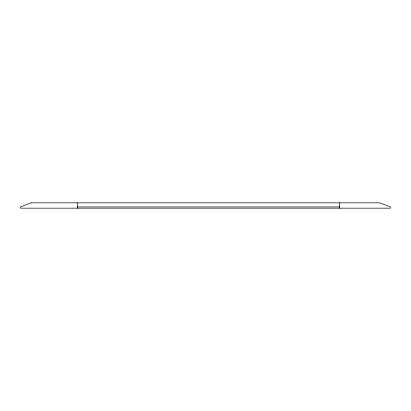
<?xml version="1.0" encoding="UTF-8"?>
<svg xmlns="http://www.w3.org/2000/svg" width="411" height="411" viewBox="0 0 411 411"><rect width="100%" height="100%" fill="white"/><g stroke="black" fill="none" stroke-linecap="round" stroke-linejoin="round"><path stroke-width="0.62" d="M77.35 206.939L339.692 206.939M339.692 202.839L339.692 208.161M77.35 202.839L77.35 208.161M31.128 202.839L20.55 206.939L20.55 208.161L390.45 208.161L390.45 206.939L379.872 202.839L31.128 202.839"/></g></svg>
